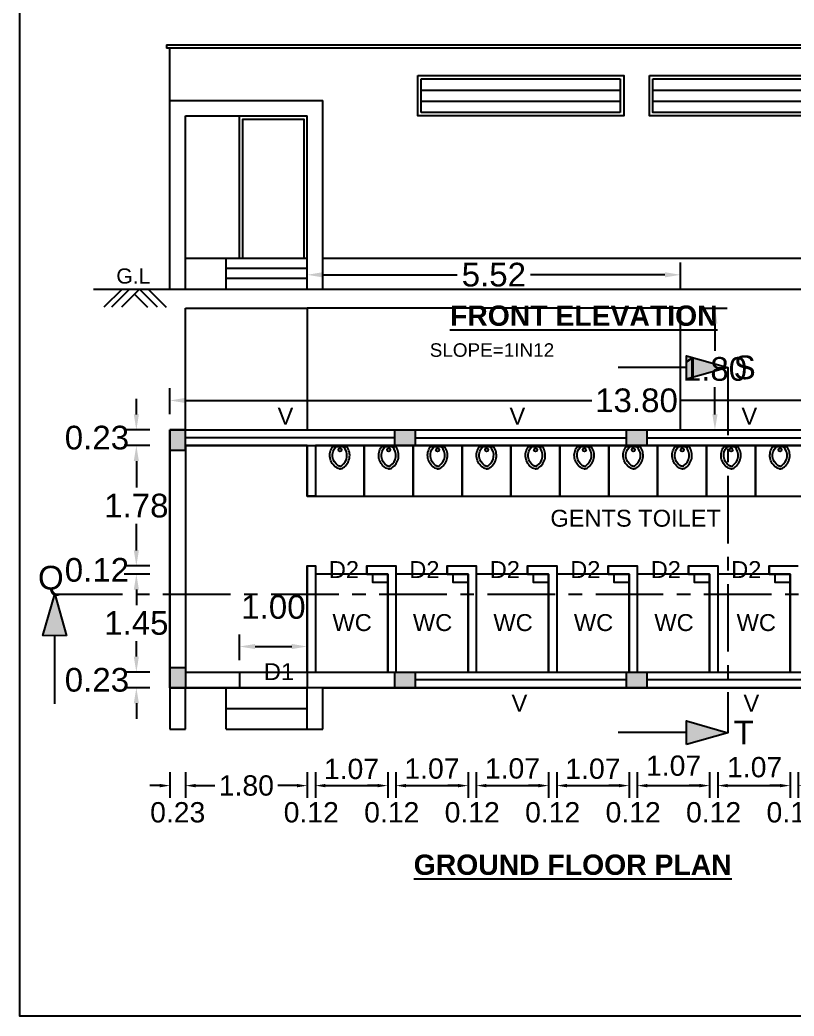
# Model space of a CAD drawing. Header units: metres. Extents: x 3715 to 4596, y 2418 to 2709.
# Drawn here: x 4064.48 to 4075.93, y 2591.8 to 2606.52 of the extents above; entities that cross this region are included whole.
import ezdxf

# ---------------------------------------------------------------- set-up
doc = ezdxf.new("R2010")
doc.units = ezdxf.units.M
doc.header["$MEASUREMENT"] = 0
doc.linetypes.add('CENTER', pattern=[2, 1.25, -0.25, 0.25, -0.25])
for name, color, linetype in [('BLK_2_DA_RAMP_1', 7, 'Continuous'), ('BLK_2_FLR_0_BLT_UP_AREA', 46, 'Continuous'), ('BLK_2_FLR_0_CARPET_AREA', 46, 'Continuous'), ('BLK_2_FLR_0_EXIT_WIDTH_DOOR', 2, 'Continuous'), ('BLK_2_FLR_0_URINAL', 235, 'Continuous'), ('BLK_2_FLR_0_WASH', 7, 'Continuous'), ('BLK_2_FLR_0_WATER_CLOSET', 1, 'Continuous')]:
    doc.layers.add(name, color=color, linetype=linetype)
doc.styles.get("Standard").update_dxf_attribs({"font": 'arial.ttf'})
doc.dimstyles.get("Standard").update_dxf_attribs({"dimtxt": 0.35, "dimasz": 0.23, "dimexe": 0.18, "dimexo": 0.0625, "dimgap": 0.09, "dimtad": 0, "dimtih": 1, "dimtoh": 1, "dimzin": 0, "dimdsep": 46, "dimtxsty": 'Standard', "dimcen": 0.09, "dimadec": 0, "dimazin": 0, "dimtfac": 1, "dimtofl": 0, "dimtmove": 2, "dimatfit": 3, "dimfxl": 0, "dimtolj": 1, "dimtzin": 0, "dimarcsym": 0})

# ---------------------------------------------------------------- blocks, each defined once
blk = doc.blocks.new('*D498')
at = {"color": 0, "lineweight": -2, "ltscale": 0.1}
for p, q in [((4066.7, 2595.402), (4066.7, 2595.022)), ((4066.93, 2595.402), (4066.93, 2595.022)), ((4066.55, 2595.202), (4066.4, 2595.202)), ((4067.08, 2595.202), (4067.23, 2595.202))]:
    blk.add_line(p, q, dxfattribs=at)
at = {"color": 0, "ltscale": 0.1}
for points in [[(4066.55, 2595.227), (4066.55, 2595.177), (4066.7, 2595.202)], [(4067.08, 2595.227), (4067.08, 2595.177), (4066.93, 2595.202)]]:
    blk.add_solid(points, dxfattribs=at)
at = {"color": 0, "ltscale": 0.1, "insert": (4066.815, 2594.806), "char_height": 0.3, "attachment_point": 5}
blk.add_mtext('\\A1;0.23', dxfattribs=at)
blk = doc.blocks.new('*D499')
at = {"color": 0, "lineweight": -2, "ltscale": 0.1}
for p, q in [((4066.93, 2595.402), (4066.93, 2595.022)), ((4068.73, 2595.402), (4068.73, 2595.022)), ((4067.08, 2595.202), (4067.365, 2595.202)), ((4068.58, 2595.202), (4068.295, 2595.202))]:
    blk.add_line(p, q, dxfattribs=at)
at = {"color": 0, "ltscale": 0.1}
for points in [[(4067.08, 2595.227), (4067.08, 2595.177), (4066.93, 2595.202)], [(4068.58, 2595.227), (4068.58, 2595.177), (4068.73, 2595.202)]]:
    blk.add_solid(points, dxfattribs=at)
at = {"color": 0, "ltscale": 0.1, "insert": (4067.83, 2595.202), "char_height": 0.3, "attachment_point": 5}
blk.add_mtext('\\A1;1.80', dxfattribs=at)
blk = doc.blocks.new('*D500')
at = {"color": 0, "lineweight": -2, "ltscale": 0.1}
for p, q in [((4068.73, 2595.402), (4068.73, 2595.022)), ((4068.85, 2595.402), (4068.85, 2595.022)), ((4068.58, 2595.202), (4068.43, 2595.202)), ((4069, 2595.202), (4069.15, 2595.202))]:
    blk.add_line(p, q, dxfattribs=at)
at = {"color": 0, "ltscale": 0.1}
for points in [[(4068.58, 2595.227), (4068.58, 2595.177), (4068.73, 2595.202)], [(4069, 2595.227), (4069, 2595.177), (4068.85, 2595.202)]]:
    blk.add_solid(points, dxfattribs=at)
at = {"color": 0, "ltscale": 0.1, "insert": (4068.79, 2594.806), "char_height": 0.3, "attachment_point": 5}
blk.add_mtext('\\A1;0.12', dxfattribs=at)
blk = doc.blocks.new('*D501')
at = {"color": 0, "lineweight": -2, "ltscale": 0.1}
for p, q in [((4068.85, 2595.402), (4068.85, 2595.022)), ((4069.92, 2595.402), (4069.92, 2595.022)), ((4069, 2595.202), (4069.77, 2595.202))]:
    blk.add_line(p, q, dxfattribs=at)
at = {"color": 0, "ltscale": 0.1}
for points in [[(4069, 2595.227), (4069, 2595.177), (4068.85, 2595.202)], [(4069.77, 2595.227), (4069.77, 2595.177), (4069.92, 2595.202)]]:
    blk.add_solid(points, dxfattribs=at)
at = {"color": 0, "ltscale": 0.1, "insert": (4069.385, 2595.447), "char_height": 0.3, "attachment_point": 5}
blk.add_mtext('\\A1;1.07', dxfattribs=at)
blk = doc.blocks.new('*D502')
at = {"color": 0, "lineweight": -2, "ltscale": 0.1}
for p, q in [((4069.92, 2595.402), (4069.92, 2595.022)), ((4070.04, 2595.402), (4070.04, 2595.022)), ((4069.77, 2595.202), (4069.62, 2595.202)), ((4070.19, 2595.202), (4070.34, 2595.202))]:
    blk.add_line(p, q, dxfattribs=at)
at = {"color": 0, "ltscale": 0.1}
for points in [[(4069.77, 2595.227), (4069.77, 2595.177), (4069.92, 2595.202)], [(4070.19, 2595.227), (4070.19, 2595.177), (4070.04, 2595.202)]]:
    blk.add_solid(points, dxfattribs=at)
at = {"color": 0, "ltscale": 0.1, "insert": (4069.98, 2594.806), "char_height": 0.3, "attachment_point": 5}
blk.add_mtext('\\A1;0.12', dxfattribs=at)
blk = doc.blocks.new('*D503')
at = {"color": 0, "lineweight": -2, "ltscale": 0.1}
for p, q in [((4070.04, 2595.402), (4070.04, 2595.022)), ((4071.11, 2595.402), (4071.11, 2595.022)), ((4070.19, 2595.202), (4070.96, 2595.202))]:
    blk.add_line(p, q, dxfattribs=at)
at = {"color": 0, "ltscale": 0.1}
for points in [[(4070.19, 2595.227), (4070.19, 2595.177), (4070.04, 2595.202)], [(4070.96, 2595.227), (4070.96, 2595.177), (4071.11, 2595.202)]]:
    blk.add_solid(points, dxfattribs=at)
at = {"color": 0, "ltscale": 0.1, "insert": (4070.575, 2595.452), "char_height": 0.3, "attachment_point": 5}
blk.add_mtext('\\A1;1.07', dxfattribs=at)
blk = doc.blocks.new('*D504')
at = {"color": 0, "lineweight": -2, "ltscale": 0.1}
for p, q in [((4071.11, 2595.402), (4071.11, 2595.022)), ((4071.23, 2595.402), (4071.23, 2595.022)), ((4070.96, 2595.202), (4070.81, 2595.202)), ((4071.38, 2595.202), (4071.53, 2595.202))]:
    blk.add_line(p, q, dxfattribs=at)
at = {"color": 0, "ltscale": 0.1}
for points in [[(4070.96, 2595.227), (4070.96, 2595.177), (4071.11, 2595.202)], [(4071.38, 2595.227), (4071.38, 2595.177), (4071.23, 2595.202)]]:
    blk.add_solid(points, dxfattribs=at)
at = {"color": 0, "ltscale": 0.1, "insert": (4071.17, 2594.806), "char_height": 0.3, "attachment_point": 5}
blk.add_mtext('\\A1;0.12', dxfattribs=at)
blk = doc.blocks.new('*D505')
at = {"color": 0, "lineweight": -2, "ltscale": 0.1}
for p, q in [((4071.23, 2595.402), (4071.23, 2595.022)), ((4072.3, 2595.402), (4072.3, 2595.022)), ((4071.38, 2595.202), (4072.15, 2595.202))]:
    blk.add_line(p, q, dxfattribs=at)
at = {"color": 0, "ltscale": 0.1}
for points in [[(4071.38, 2595.227), (4071.38, 2595.177), (4071.23, 2595.202)], [(4072.15, 2595.227), (4072.15, 2595.177), (4072.3, 2595.202)]]:
    blk.add_solid(points, dxfattribs=at)
at = {"color": 0, "ltscale": 0.1, "insert": (4071.765, 2595.454), "char_height": 0.3, "attachment_point": 5}
blk.add_mtext('\\A1;1.07', dxfattribs=at)
blk = doc.blocks.new('*D506')
at = {"color": 0, "lineweight": -2, "ltscale": 0.1}
for p, q in [((4072.3, 2595.402), (4072.3, 2595.022)), ((4072.42, 2595.402), (4072.42, 2595.022)), ((4072.15, 2595.202), (4072, 2595.202)), ((4072.57, 2595.202), (4072.72, 2595.202))]:
    blk.add_line(p, q, dxfattribs=at)
at = {"color": 0, "ltscale": 0.1}
for points in [[(4072.15, 2595.227), (4072.15, 2595.177), (4072.3, 2595.202)], [(4072.57, 2595.227), (4072.57, 2595.177), (4072.42, 2595.202)]]:
    blk.add_solid(points, dxfattribs=at)
at = {"color": 0, "ltscale": 0.1, "insert": (4072.36, 2594.806), "char_height": 0.3, "attachment_point": 5}
blk.add_mtext('\\A1;0.12', dxfattribs=at)
blk = doc.blocks.new('*D507')
at = {"color": 0, "lineweight": -2, "ltscale": 0.1}
for p, q in [((4072.42, 2595.402), (4072.42, 2595.022)), ((4073.49, 2595.402), (4073.49, 2595.022)), ((4072.57, 2595.202), (4073.34, 2595.202))]:
    blk.add_line(p, q, dxfattribs=at)
at = {"color": 0, "ltscale": 0.1}
for points in [[(4072.57, 2595.227), (4072.57, 2595.177), (4072.42, 2595.202)], [(4073.34, 2595.227), (4073.34, 2595.177), (4073.49, 2595.202)]]:
    blk.add_solid(points, dxfattribs=at)
at = {"color": 0, "ltscale": 0.1, "insert": (4072.955, 2595.45), "char_height": 0.3, "attachment_point": 5}
blk.add_mtext('\\A1;1.07', dxfattribs=at)
blk = doc.blocks.new('*D508')
at = {"color": 0, "lineweight": -2, "ltscale": 0.1}
for p, q in [((4073.49, 2595.402), (4073.49, 2595.022)), ((4073.61, 2595.402), (4073.61, 2595.022)), ((4073.34, 2595.202), (4073.19, 2595.202)), ((4073.76, 2595.202), (4073.91, 2595.202))]:
    blk.add_line(p, q, dxfattribs=at)
at = {"color": 0, "ltscale": 0.1}
for points in [[(4073.34, 2595.227), (4073.34, 2595.177), (4073.49, 2595.202)], [(4073.76, 2595.227), (4073.76, 2595.177), (4073.61, 2595.202)]]:
    blk.add_solid(points, dxfattribs=at)
at = {"color": 0, "ltscale": 0.1, "insert": (4073.55, 2594.806), "char_height": 0.3, "attachment_point": 5}
blk.add_mtext('\\A1;0.12', dxfattribs=at)
blk = doc.blocks.new('*D509')
at = {"color": 0, "lineweight": -2, "ltscale": 0.1}
for p, q in [((4073.61, 2595.402), (4073.61, 2595.022)), ((4074.68, 2595.402), (4074.68, 2595.022)), ((4073.76, 2595.202), (4074.53, 2595.202))]:
    blk.add_line(p, q, dxfattribs=at)
at = {"color": 0, "ltscale": 0.1}
for points in [[(4073.76, 2595.227), (4073.76, 2595.177), (4073.61, 2595.202)], [(4074.53, 2595.227), (4074.53, 2595.177), (4074.68, 2595.202)]]:
    blk.add_solid(points, dxfattribs=at)
at = {"color": 0, "ltscale": 0.1, "insert": (4074.148, 2595.495), "char_height": 0.3, "attachment_point": 5}
blk.add_mtext('\\A1;1.07', dxfattribs=at)
blk = doc.blocks.new('*D510')
at = {"color": 0, "lineweight": -2, "ltscale": 0.1}
for p, q in [((4074.68, 2595.402), (4074.68, 2595.022)), ((4074.8, 2595.402), (4074.8, 2595.022)), ((4074.53, 2595.202), (4074.38, 2595.202)), ((4074.95, 2595.202), (4075.1, 2595.202))]:
    blk.add_line(p, q, dxfattribs=at)
at = {"color": 0, "ltscale": 0.1}
for points in [[(4074.53, 2595.227), (4074.53, 2595.177), (4074.68, 2595.202)], [(4074.95, 2595.227), (4074.95, 2595.177), (4074.8, 2595.202)]]:
    blk.add_solid(points, dxfattribs=at)
at = {"color": 0, "ltscale": 0.1, "insert": (4074.74, 2594.806), "char_height": 0.3, "attachment_point": 5}
blk.add_mtext('\\A1;0.12', dxfattribs=at)
blk = doc.blocks.new('*D511')
at = {"color": 0, "lineweight": -2, "ltscale": 0.1}
for p, q in [((4074.8, 2595.402), (4074.8, 2595.022)), ((4075.87, 2595.402), (4075.87, 2595.022)), ((4074.95, 2595.202), (4075.72, 2595.202))]:
    blk.add_line(p, q, dxfattribs=at)
at = {"color": 0, "ltscale": 0.1}
for points in [[(4074.95, 2595.227), (4074.95, 2595.177), (4074.8, 2595.202)], [(4075.72, 2595.227), (4075.72, 2595.177), (4075.87, 2595.202)]]:
    blk.add_solid(points, dxfattribs=at)
at = {"color": 0, "ltscale": 0.1, "insert": (4075.347, 2595.473), "char_height": 0.3, "attachment_point": 5}
blk.add_mtext('\\A1;1.07', dxfattribs=at)
blk = doc.blocks.new('*D512')
at = {"color": 0, "lineweight": -2, "ltscale": 0.1}
for p, q in [((4075.87, 2595.402), (4075.87, 2595.022)), ((4075.99, 2595.402), (4075.99, 2595.022)), ((4075.72, 2595.202), (4075.57, 2595.202)), ((4076.14, 2595.202), (4076.29, 2595.202))]:
    blk.add_line(p, q, dxfattribs=at)
at = {"color": 0, "ltscale": 0.1}
for points in [[(4075.72, 2595.227), (4075.72, 2595.177), (4075.87, 2595.202)], [(4076.14, 2595.227), (4076.14, 2595.177), (4075.99, 2595.202)]]:
    blk.add_solid(points, dxfattribs=at)
at = {"color": 0, "ltscale": 0.1, "insert": (4075.93, 2594.806), "char_height": 0.3, "attachment_point": 5}
blk.add_mtext('\\A1;0.12', dxfattribs=at)
blk = doc.blocks.new('*D519')
at = {"color": 0, "lineweight": -2, "ltscale": 0.1}
for p, q in [((4066.203, 2597.109), (4066.203, 2597.339)), ((4066.403, 2596.879), (4066.023, 2596.879)), ((4066.403, 2596.649), (4066.023, 2596.649)), ((4066.203, 2596.419), (4066.203, 2596.189))]:
    blk.add_line(p, q, dxfattribs=at)
at = {"color": 0, "ltscale": 0.1}
for points in [[(4066.165, 2597.109), (4066.241, 2597.109), (4066.203, 2596.879)], [(4066.165, 2596.419), (4066.241, 2596.419), (4066.203, 2596.649)]]:
    blk.add_solid(points, dxfattribs=at)
at = {"color": 0, "ltscale": 0.1, "insert": (4065.62, 2596.764), "char_height": 0.35, "attachment_point": 5}
blk.add_mtext('\\A1;0.23', dxfattribs=at)
blk = doc.blocks.new('*D520')
at = {"color": 0, "lineweight": -2, "ltscale": 0.1}
for p, q in [((4066.403, 2598.329), (4066.023, 2598.329)), ((4066.203, 2598.099), (4066.203, 2597.872)), ((4066.203, 2597.109), (4066.203, 2597.335)), ((4066.403, 2596.879), (4066.023, 2596.879))]:
    blk.add_line(p, q, dxfattribs=at)
at = {"color": 0, "ltscale": 0.1}
for points in [[(4066.165, 2598.099), (4066.241, 2598.099), (4066.203, 2598.329)], [(4066.165, 2597.109), (4066.241, 2597.109), (4066.203, 2596.879)]]:
    blk.add_solid(points, dxfattribs=at)
at = {"color": 0, "ltscale": 0.1, "insert": (4066.203, 2597.604), "char_height": 0.35, "attachment_point": 5}
blk.add_mtext('\\A1;1.45', dxfattribs=at)
blk = doc.blocks.new('*D521')
at = {"color": 0, "lineweight": -2, "ltscale": 0.1}
for p, q in [((4066.203, 2598.679), (4066.203, 2598.909)), ((4066.403, 2598.449), (4066.023, 2598.449)), ((4066.403, 2598.329), (4066.023, 2598.329)), ((4066.203, 2598.099), (4066.203, 2597.869))]:
    blk.add_line(p, q, dxfattribs=at)
at = {"color": 0, "ltscale": 0.1}
for points in [[(4066.165, 2598.679), (4066.241, 2598.679), (4066.203, 2598.449)], [(4066.165, 2598.099), (4066.241, 2598.099), (4066.203, 2598.329)]]:
    blk.add_solid(points, dxfattribs=at)
at = {"color": 0, "ltscale": 0.1, "insert": (4065.62, 2598.389), "char_height": 0.35, "attachment_point": 5}
blk.add_mtext('\\A1;0.12', dxfattribs=at)
blk = doc.blocks.new('*D522')
at = {"color": 0, "lineweight": -2, "ltscale": 0.1}
for p, q in [((4066.403, 2600.229), (4066.023, 2600.229)), ((4066.203, 2599.999), (4066.203, 2599.607)), ((4066.203, 2598.679), (4066.203, 2599.07)), ((4066.403, 2598.449), (4066.023, 2598.449))]:
    blk.add_line(p, q, dxfattribs=at)
at = {"color": 0, "ltscale": 0.1}
for points in [[(4066.165, 2599.999), (4066.241, 2599.999), (4066.203, 2600.229)], [(4066.165, 2598.679), (4066.241, 2598.679), (4066.203, 2598.449)]]:
    blk.add_solid(points, dxfattribs=at)
at = {"color": 0, "ltscale": 0.1, "insert": (4066.203, 2599.339), "char_height": 0.35, "attachment_point": 5}
blk.add_mtext('\\A1;1.78', dxfattribs=at)
blk = doc.blocks.new('*D523')
at = {"color": 0, "lineweight": -2, "ltscale": 0.1}
for p, q in [((4066.203, 2600.689), (4066.203, 2600.919)), ((4066.403, 2600.459), (4066.023, 2600.459)), ((4066.403, 2600.229), (4066.023, 2600.229)), ((4066.203, 2599.999), (4066.203, 2599.769))]:
    blk.add_line(p, q, dxfattribs=at)
at = {"color": 0, "ltscale": 0.1}
for points in [[(4066.165, 2600.689), (4066.241, 2600.689), (4066.203, 2600.459)], [(4066.165, 2599.999), (4066.241, 2599.999), (4066.203, 2600.229)]]:
    blk.add_solid(points, dxfattribs=at)
at = {"color": 0, "ltscale": 0.1, "insert": (4065.62, 2600.344), "char_height": 0.35, "attachment_point": 5}
blk.add_mtext('\\A1;0.23', dxfattribs=at)
blk = doc.blocks.new('*D524')
at = {"color": 0, "lineweight": -2, "ltscale": 0.1}
for p, q in [((4080.874, 2600.459), (4081.254, 2600.459)), ((4081.074, 2600.229), (4081.074, 2598.822)), ((4081.074, 2596.879), (4081.074, 2598.285)), ((4080.874, 2596.649), (4081.254, 2596.649))]:
    blk.add_line(p, q, dxfattribs=at)
at = {"color": 0, "ltscale": 0.1}
for points in [[(4081.035, 2600.229), (4081.112, 2600.229), (4081.074, 2600.459)], [(4081.035, 2596.879), (4081.112, 2596.879), (4081.074, 2596.649)]]:
    blk.add_solid(points, dxfattribs=at)
at = {"color": 0, "ltscale": 0.1, "insert": (4081.074, 2598.554), "char_height": 0.35, "attachment_point": 5}
blk.add_mtext('\\A1;3.81', dxfattribs=at)
blk = doc.blocks.new('*D525')
at = {"color": 0, "lineweight": -2, "ltscale": 0.1}
for p, q in [((4066.7, 2600.695), (4066.7, 2601.075)), ((4080.5, 2600.695), (4080.5, 2601.075)), ((4066.93, 2600.895), (4072.937, 2600.895)), ((4080.27, 2600.895), (4074.263, 2600.895))]:
    blk.add_line(p, q, dxfattribs=at)
at = {"color": 0, "ltscale": 0.1}
for points in [[(4066.93, 2600.934), (4066.93, 2600.857), (4066.7, 2600.895)], [(4080.27, 2600.934), (4080.27, 2600.857), (4080.5, 2600.895)]]:
    blk.add_solid(points, dxfattribs=at)
at = {"color": 0, "ltscale": 0.1, "insert": (4073.6, 2600.895), "char_height": 0.35, "attachment_point": 5}
blk.add_mtext('\\A1;13.80', dxfattribs=at)
blk = doc.blocks.new('*D670')
at = {"layer": 'BLK_2_DA_RAMP_1', "color": 0, "lineweight": -2}
for p, q in [((4068.73, 2602.553), (4068.73, 2602.933)), ((4074.25, 2602.553), (4074.25, 2602.933)), ((4068.96, 2602.753), (4070.947, 2602.753)), ((4074.02, 2602.753), (4072.033, 2602.753))]:
    blk.add_line(p, q, dxfattribs=at)
at = {"layer": 'BLK_2_DA_RAMP_1', "color": 0}
for points in [[(4068.96, 2602.791), (4068.96, 2602.714), (4068.73, 2602.753)], [(4074.02, 2602.791), (4074.02, 2602.714), (4074.25, 2602.753)]]:
    blk.add_solid(points, dxfattribs=at)
at = {"layer": 'BLK_2_DA_RAMP_1', "color": 0, "insert": (4071.49, 2602.753), "char_height": 0.35, "attachment_point": 5}
blk.add_mtext('\\A1;5.52', dxfattribs=at)
blk = doc.blocks.new('*D671')
at = {"layer": 'BLK_2_DA_RAMP_1', "color": 0, "lineweight": -2}
for p, q in [((4074.56, 2602.259), (4074.94, 2602.259)), ((4074.76, 2602.029), (4074.76, 2601.627)), ((4074.76, 2600.689), (4074.76, 2601.09)), ((4074.56, 2600.459), (4074.94, 2600.459))]:
    blk.add_line(p, q, dxfattribs=at)
at = {"layer": 'BLK_2_DA_RAMP_1', "color": 0}
for points in [[(4074.721, 2602.029), (4074.798, 2602.029), (4074.76, 2602.259)], [(4074.721, 2600.689), (4074.798, 2600.689), (4074.76, 2600.459)]]:
    blk.add_solid(points, dxfattribs=at)
at = {"layer": 'BLK_2_DA_RAMP_1', "color": 0, "insert": (4074.76, 2601.359), "char_height": 0.35, "attachment_point": 5}
blk.add_mtext('\\A1;1.80', dxfattribs=at)
blk = doc.blocks.new('*D685')
at = {"layer": 'BLK_2_FLR_0_EXIT_WIDTH_DOOR', "color": 0, "lineweight": -2}
for p, q in [((4067.73, 2597.058), (4067.73, 2597.438)), ((4068.73, 2597.058), (4068.73, 2597.438)), ((4067.96, 2597.258), (4068.5, 2597.258))]:
    blk.add_line(p, q, dxfattribs=at)
at = {"layer": 'BLK_2_FLR_0_EXIT_WIDTH_DOOR', "color": 0}
for points in [[(4067.96, 2597.296), (4067.96, 2597.22), (4067.73, 2597.258)], [(4068.5, 2597.296), (4068.5, 2597.22), (4068.73, 2597.258)]]:
    blk.add_solid(points, dxfattribs=at)
at = {"layer": 'BLK_2_FLR_0_EXIT_WIDTH_DOOR', "color": 0, "insert": (4068.23, 2597.841), "char_height": 0.35, "attachment_point": 5}
blk.add_mtext('\\A1;1.00', dxfattribs=at)

msp = doc.modelspace()

# ---------------------------------------------------------------- hatches: boundary and pattern name
h = msp.add_hatch(color=256)
h.dxf.hatch_style = 1
h.paths.add_polyline_path([(4074.33989, 2601.55671), (4074.95096, 2601.38213), (4074.33867, 2601.2086)])
at = {"ltscale": 0.1}
h = msp.add_hatch(color=256, dxfattribs=at)
h.dxf.hatch_style = 1
h.paths.add_polyline_path([(4066.93002, 2600.45864), (4066.70002, 2600.45864), (4066.70002, 2600.15864), (4066.93002, 2600.15864)])
h = msp.add_hatch(color=256, dxfattribs=at)
h.dxf.hatch_style = 1
h.paths.add_polyline_path([(4070.02502, 2600.45864), (4070.02502, 2600.22864), (4070.32502, 2600.22864), (4070.32502, 2600.45864)])
h = msp.add_hatch(color=256, dxfattribs=at)
h.dxf.hatch_style = 1
h.paths.add_polyline_path([(4073.45002, 2600.45864), (4073.45002, 2600.22864), (4073.75002, 2600.22864), (4073.75002, 2600.45864)])
h = msp.add_hatch(color=256)
h.dxf.hatch_style = 1
h.paths.add_polyline_path([(4064.82153, 2597.41963), (4064.99612, 2598.0307), (4065.16964, 2597.41841)])
h = msp.add_hatch(color=256, dxfattribs=at)
h.dxf.hatch_style = 1
h.paths.add_polyline_path([(4066.93002, 2596.94864), (4066.70002, 2596.94864), (4066.70002, 2596.64864), (4066.93002, 2596.64864)])
h = msp.add_hatch(color=256, dxfattribs=at)
h.dxf.hatch_style = 1
h.paths.add_polyline_path([(4070.02502, 2596.87864), (4070.02502, 2596.64864), (4070.32502, 2596.64864), (4070.32502, 2596.87864)])
h = msp.add_hatch(color=256, dxfattribs=at)
h.dxf.hatch_style = 1
h.paths.add_polyline_path([(4073.45002, 2596.87864), (4073.45002, 2596.64864), (4073.75002, 2596.64864), (4073.75002, 2596.87864)])
h = msp.add_hatch(color=256)
h.dxf.hatch_style = 1
h.paths.add_polyline_path([(4074.33989, 2596.15881), (4074.95096, 2595.98422), (4074.33867, 2595.81069)])

# ---------------------------------------------------------------- linework, layer by layer
for p, q in [((4066.65002, 2606.15084), (4066.65002, 2606.10084)), ((4066.65002, 2606.15084), (4080.55002, 2606.15084)), ((4080.55002, 2606.10084), (4066.65002, 2606.10084)), ((4066.70002, 2602.54084), (4066.70002, 2606.10084)), ((4070.41502, 2605.65084), (4073.36002, 2605.65084)), ((4070.41502, 2605.15084), (4070.41502, 2605.65084)), ((4073.36002, 2605.65084), (4073.36002, 2605.15084)), ((4070.41502, 2605.48417), (4073.36002, 2605.48417)), ((4073.84002, 2605.48417), (4076.79502, 2605.48417)), ((4066.70002, 2605.33084), (4068.96002, 2605.33084)), ((4068.96002, 2602.54084), (4068.96002, 2605.33084)), ((4070.41502, 2605.31751), (4073.36002, 2605.31751)), ((4073.84002, 2605.31751), (4076.79502, 2605.31751)), ((4066.93002, 2602.54084), (4066.93002, 2605.10084)), ((4066.93002, 2605.10084), (4068.73002, 2605.10084)), ((4067.73002, 2603.00084), (4067.73002, 2605.10084)), ((4068.73002, 2602.54084), (4068.73002, 2605.10084)), ((4073.36002, 2605.15084), (4070.41502, 2605.15084)), ((4066.93002, 2603.00084), (4068.73002, 2603.00084)), ((4067.53002, 2602.54084), (4067.53002, 2603.00084)), ((4068.96002, 2603.00084), (4078.14002, 2603.00084)), ((4067.53002, 2602.85084), (4068.73002, 2602.85084)), ((4067.53002, 2602.70084), (4068.73002, 2602.70084)), ((4065.56714, 2602.54084), (4081.64015, 2602.54084)), ((4066.70002, 2600.45864), (4066.70002, 2596.03864)), ((4066.70002, 2600.45864), (4080.50002, 2600.45864)), ((4070.02502, 2600.34364), (4066.93002, 2600.34364)), ((4066.93002, 2600.22864), (4066.93002, 2596.87864)), ((4066.93002, 2600.22864), (4080.27002, 2600.22864)), ((4068.73002, 2600.22864), (4068.73002, 2599.47864)), ((4068.85002, 2600.22864), (4068.85002, 2599.47864)), ((4068.85002, 2600.22864), (4069.57309, 2600.22864)), ((4069.57309, 2599.71364), (4069.57309, 2600.22864)), ((4070.29617, 2599.71364), (4070.29617, 2600.22864)), ((4070.32502, 2600.34364), (4073.45002, 2600.34364)), ((4071.01925, 2599.71364), (4071.01925, 2600.22864)), ((4071.74232, 2599.71364), (4071.74232, 2600.22864)), ((4072.4654, 2599.71364), (4072.4654, 2600.22864)), ((4073.18848, 2599.71364), (4073.18848, 2600.22864)), ((4073.75002, 2600.34364), (4076.88502, 2600.34364)), ((4073.91155, 2599.71364), (4073.91155, 2600.22864)), ((4074.63463, 2599.71364), (4074.63463, 2600.22864)), ((4075.35771, 2599.71364), (4075.35771, 2600.22864)), ((4068.73002, 2599.47864), (4068.85002, 2599.47864)), ((4068.73002, 2598.44864), (4068.85002, 2598.44864)), ((4068.73002, 2598.44864), (4068.73002, 2596.87864)), ((4068.85002, 2598.44864), (4068.85002, 2596.87864)), ((4069.61002, 2598.44864), (4070.04002, 2598.44864)), ((4069.61002, 2598.44864), (4069.61002, 2598.32864)), ((4069.61002, 2598.32864), (4069.92002, 2598.32864)), ((4069.92002, 2598.32864), (4069.92002, 2596.87864)), ((4070.04002, 2598.44864), (4070.04002, 2596.87864)), ((4070.80002, 2598.44864), (4071.23002, 2598.44864)), ((4070.80002, 2598.44864), (4070.80002, 2598.32864)), ((4070.80002, 2598.32864), (4071.11002, 2598.32864)), ((4071.11002, 2598.32864), (4071.11002, 2596.87864)), ((4071.23002, 2598.44864), (4071.23002, 2596.87864)), ((4071.99002, 2598.44864), (4072.42002, 2598.44864)), ((4071.99002, 2598.44864), (4071.99002, 2598.32864)), ((4071.99002, 2598.32864), (4072.30002, 2598.32864)), ((4072.30002, 2598.32864), (4072.30002, 2596.87864)), ((4072.42002, 2598.44864), (4072.42002, 2596.87864)), ((4073.18002, 2598.44864), (4073.61002, 2598.44864)), ((4073.18002, 2598.44864), (4073.18002, 2598.32864)), ((4073.18002, 2598.32864), (4073.49002, 2598.32864)), ((4073.49002, 2598.32864), (4073.49002, 2596.87864)), ((4073.61002, 2598.44864), (4073.61002, 2596.87864)), ((4074.37002, 2598.44864), (4074.80002, 2598.44864)), ((4074.37002, 2598.44864), (4074.37002, 2598.32864)), ((4074.37002, 2598.32864), (4074.68002, 2598.32864)), ((4074.68002, 2598.32864), (4074.68002, 2596.87864)), ((4074.80002, 2598.44864), (4074.80002, 2596.87864)), ((4075.56002, 2598.44864), (4075.99002, 2598.44864)), ((4075.56002, 2598.44864), (4075.56002, 2598.32864)), ((4075.56002, 2598.32864), (4075.87002, 2598.32864)), ((4075.87002, 2598.32864), (4075.87002, 2596.87864)), ((4066.93002, 2596.87864), (4067.73002, 2596.87864)), ((4067.73002, 2596.87864), (4067.73002, 2596.64864)), ((4068.73002, 2596.87864), (4078.37002, 2596.87864)), ((4068.73002, 2596.87864), (4068.73002, 2596.64864)), ((4073.45002, 2596.76364), (4070.32502, 2596.76364)), ((4076.88502, 2596.76364), (4073.75002, 2596.76364)), ((4066.70002, 2596.64864), (4067.73002, 2596.64864)), ((4066.93002, 2596.03864), (4066.93002, 2596.64864)), ((4067.53002, 2596.03864), (4067.53002, 2596.64864)), ((4067.53002, 2596.64864), (4068.73002, 2596.64864)), ((4068.73002, 2596.03864), (4068.73002, 2596.64864)), ((4068.96002, 2596.64864), (4078.14002, 2596.64864)), ((4068.96002, 2596.03864), (4068.96002, 2596.64864)), ((4067.53002, 2596.34364), (4068.73002, 2596.34364)), ((4066.70002, 2596.03864), (4066.93002, 2596.03864)), ((4067.53002, 2596.03864), (4068.73002, 2596.03864)), ((4068.73002, 2596.03864), (4068.96002, 2596.03864))]:
    msp.add_line(p, q, dxfattribs=at)
at = {"lineweight": 25}
for p, q in [((4065.99265, 2602.54084), (4065.72437, 2602.27257)), ((4066.10415, 2602.54084), (4065.83587, 2602.27257)), ((4066.17705, 2602.46794), (4066.36836, 2602.27663)), ((4066.37962, 2602.54084), (4066.64383, 2602.27663))]:
    msp.add_line(p, q, dxfattribs=at)
for p, q in [((4066.93002, 2600.45864), (4066.93002, 2602.25864)), ((4066.93002, 2602.25864), (4068.73002, 2602.25864)), ((4074.33929, 2601.38426), (4073.32945, 2601.38426)), ((4069.10434, 2600.20899), (4069.10434, 2600.22864)), ((4069.31877, 2600.22864), (4069.10434, 2600.22864)), ((4069.31877, 2600.20899), (4069.31877, 2600.22864)), ((4069.82742, 2600.20899), (4069.82742, 2600.22864)), ((4070.04184, 2600.22864), (4069.82742, 2600.22864)), ((4070.04184, 2600.20899), (4070.04184, 2600.22864)), ((4070.5505, 2600.20899), (4070.5505, 2600.22864)), ((4070.76492, 2600.22864), (4070.5505, 2600.22864)), ((4070.76492, 2600.20899), (4070.76492, 2600.22864)), ((4071.27357, 2600.20899), (4071.27357, 2600.22864)), ((4071.488, 2600.22864), (4071.27357, 2600.22864)), ((4071.488, 2600.20899), (4071.488, 2600.22864)), ((4071.99665, 2600.20899), (4071.99665, 2600.22864)), ((4072.21107, 2600.22864), (4071.99665, 2600.22864)), ((4072.21107, 2600.20899), (4072.21107, 2600.22864)), ((4072.71973, 2600.20899), (4072.71973, 2600.22864)), ((4072.93415, 2600.22864), (4072.71973, 2600.22864)), ((4072.93415, 2600.20899), (4072.93415, 2600.22864)), ((4073.4428, 2600.20899), (4073.4428, 2600.22864)), ((4073.65723, 2600.22864), (4073.4428, 2600.22864)), ((4073.65723, 2600.20899), (4073.65723, 2600.22864)), ((4074.16588, 2600.20899), (4074.16588, 2600.22864)), ((4074.3803, 2600.22864), (4074.16588, 2600.22864)), ((4074.3803, 2600.20899), (4074.3803, 2600.22864)), ((4074.88896, 2600.20899), (4074.88896, 2600.22864)), ((4075.10338, 2600.22864), (4074.88896, 2600.22864)), ((4075.10338, 2600.20899), (4075.10338, 2600.22864)), ((4075.61203, 2600.20899), (4075.61203, 2600.22864)), ((4075.82646, 2600.22864), (4075.61203, 2600.22864)), ((4075.82646, 2600.20899), (4075.82646, 2600.22864)), ((4069.31877, 2600.20899), (4069.10434, 2600.20899)), ((4070.04184, 2600.20899), (4069.82742, 2600.20899)), ((4070.76492, 2600.20899), (4070.5505, 2600.20899)), ((4071.488, 2600.20899), (4071.27357, 2600.20899)), ((4072.21107, 2600.20899), (4071.99665, 2600.20899)), ((4072.93415, 2600.20899), (4072.71973, 2600.20899)), ((4073.65723, 2600.20899), (4073.4428, 2600.20899)), ((4074.3803, 2600.20899), (4074.16588, 2600.20899)), ((4075.10338, 2600.20899), (4074.88896, 2600.20899)), ((4075.82646, 2600.20899), (4075.61203, 2600.20899)), ((4064.99398, 2597.41903), (4064.99398, 2596.40919)), ((4074.33929, 2595.98635), (4073.32945, 2595.98635))]:
    msp.add_line(p, q)
at = {"linetype": 'CENTER', "ltscale": 0.8}
for p, q in [((4074.95096, 2601.38213), (4074.95096, 2595.98422)), ((4064.99612, 2598.0307), (4081.63006, 2598.0307))]:
    msp.add_line(p, q, dxfattribs=at)
for points in [[(4098.24936, 2591.79552), (4064.48112, 2591.79552), (4064.48112, 2608.63371), (4098.24936, 2608.63371)], [(4074.33867, 2601.2086), (4074.33989, 2601.55671), (4074.95096, 2601.38213), (4074.95096, 2601.38213)], [(4065.16964, 2597.41841), (4064.82153, 2597.41963), (4064.99612, 2598.0307), (4064.99612, 2598.0307)], [(4074.33867, 2595.81069), (4074.33989, 2596.15881), (4074.95096, 2595.98422), (4074.95096, 2595.98422)]]:
    msp.add_lwpolyline(points, close=True)
at = {"ltscale": 0.1}
for points in [[(4070.36502, 2605.70084), (4073.41002, 2605.70084), (4073.41002, 2605.10084), (4070.36502, 2605.10084)], [(4073.79002, 2605.70084), (4076.84502, 2605.70084), (4076.84502, 2605.10084), (4073.79002, 2605.10084)], [(4073.84002, 2605.65084), (4076.79502, 2605.65084), (4076.79502, 2605.15084), (4073.84002, 2605.15084)], [(4066.70002, 2600.45864), (4066.70002, 2600.15864), (4066.93002, 2600.15864), (4066.93002, 2600.45864)], [(4070.32502, 2600.22864), (4070.02502, 2600.22864), (4070.02502, 2600.45864), (4070.32502, 2600.45864)], [(4073.75002, 2600.22864), (4073.45002, 2600.22864), (4073.45002, 2600.45864), (4073.75002, 2600.45864)], [(4066.70002, 2596.64864), (4066.70002, 2596.94864), (4066.93002, 2596.94864), (4066.93002, 2596.64864)], [(4070.32502, 2596.64864), (4070.02502, 2596.64864), (4070.02502, 2596.87864), (4070.32502, 2596.87864)], [(4073.75002, 2596.64864), (4073.45002, 2596.64864), (4073.45002, 2596.87864), (4073.75002, 2596.87864)]]:
    msp.add_lwpolyline(points, close=True, dxfattribs=at)
msp.add_lwpolyline([(4067.78002, 2603.00084), (4067.78002, 2605.05084), (4068.68002, 2605.05084), (4068.68002, 2603.00084)], dxfattribs=at)
at = {"lineweight": 25}
msp.add_lwpolyline([(4066.51417, 2602.27663), (4066.24995, 2602.54084), (4065.98168, 2602.27257)], dxfattribs=at)
for points in [[(4069.208, 2599.88627, -0.12640245), (4069.17096, 2599.89579, -0.02833542), (4069.16057, 2599.90229, -0.41828412), (4069.10434, 2600.20899, -0.41828412)], [(4069.21135, 2599.92559, -0.14318532), (4069.18991, 2599.93024, -0.00814091), (4069.18796, 2599.93135, -0.47787816), (4069.15527, 2600.20899, -0.42864792)], [(4069.21135, 2599.92559, 0.14466875), (4069.2332, 2599.93024, 0.00814091), (4069.23514, 2599.93135, 0.47787816), (4069.26784, 2600.20899, 0.42864792)], [(4069.26253, 2599.90229, 0.41828412), (4069.31877, 2600.20899, 0.41828412)], [(4069.93108, 2599.88627, -0.12640245), (4069.89404, 2599.89579, -0.02833542), (4069.88365, 2599.90229, -0.41828412), (4069.82742, 2600.20899, -0.41828412)], [(4069.93442, 2599.92559, -0.14318532), (4069.91299, 2599.93024, -0.00814091), (4069.91104, 2599.93135, -0.47787816), (4069.87834, 2600.20899, -0.42864792)], [(4069.93442, 2599.92559, 0.14466875), (4069.95627, 2599.93024, 0.00814091), (4069.95822, 2599.93135, 0.47787816), (4069.99092, 2600.20899, 0.42864792)], [(4069.98561, 2599.90229, 0.41828412), (4070.04184, 2600.20899, 0.41828412)], [(4070.65415, 2599.88627, -0.12640245), (4070.61711, 2599.89579, -0.02833542), (4070.60673, 2599.90229, -0.41828412), (4070.5505, 2600.20899, -0.41828412)], [(4070.6575, 2599.92559, -0.14318532), (4070.63607, 2599.93024, -0.00814091), (4070.63412, 2599.93135, -0.47787816), (4070.60142, 2600.20899, -0.42864792)], [(4070.6575, 2599.92559, 0.14466875), (4070.67935, 2599.93024, 0.00814091), (4070.6813, 2599.93135, 0.47787816), (4070.714, 2600.20899, 0.42864792)], [(4070.70869, 2599.90229, 0.41828412), (4070.76492, 2600.20899, 0.41828412)], [(4071.37723, 2599.88627, -0.12640245), (4071.34019, 2599.89579, -0.02833542), (4071.3298, 2599.90229, -0.41828412), (4071.27357, 2600.20899, -0.41828412)], [(4071.38058, 2599.92559, -0.14318532), (4071.35914, 2599.93024, -0.00814091), (4071.3572, 2599.93135, -0.47787816), (4071.3245, 2600.20899, -0.42864792)], [(4071.38058, 2599.92559, 0.14466875), (4071.40243, 2599.93024, 0.00814091), (4071.40437, 2599.93135, 0.47787816), (4071.43707, 2600.20899, 0.42864792)], [(4071.43177, 2599.90229, 0.41828412), (4071.488, 2600.20899, 0.41828412)], [(4072.10031, 2599.88627, -0.12640245), (4072.06327, 2599.89579, -0.02833542), (4072.05288, 2599.90229, -0.41828412), (4071.99665, 2600.20899, -0.41828412)], [(4072.10366, 2599.92559, -0.14318532), (4072.08222, 2599.93024, -0.00814091), (4072.08027, 2599.93135, -0.47787816), (4072.04757, 2600.20899, -0.42864792)], [(4072.10366, 2599.92559, 0.14466875), (4072.1255, 2599.93024, 0.00814091), (4072.12745, 2599.93135, 0.47787816), (4072.16015, 2600.20899, 0.42864792)], [(4072.15484, 2599.90229, 0.41828412), (4072.21107, 2600.20899, 0.41828412)], [(4072.82338, 2599.88627, -0.12640245), (4072.78635, 2599.89579, -0.02833542), (4072.77596, 2599.90229, -0.41828412), (4072.71973, 2600.20899, -0.41828412)], [(4072.82673, 2599.92559, -0.14318532), (4072.8053, 2599.93024, -0.00814091), (4072.80335, 2599.93135, -0.47787816), (4072.77065, 2600.20899, -0.42864792)], [(4072.82673, 2599.92559, 0.14466875), (4072.84858, 2599.93024, 0.00814091), (4072.85053, 2599.93135, 0.47787816), (4072.88323, 2600.20899, 0.42864792)], [(4072.87792, 2599.90229, 0.41828412), (4072.93415, 2600.20899, 0.41828412)], [(4073.54646, 2599.88627, -0.12640245), (4073.50942, 2599.89579, -0.02833542), (4073.49903, 2599.90229, -0.41828412), (4073.4428, 2600.20899, -0.41828412)], [(4073.54981, 2599.92559, -0.14318532), (4073.52837, 2599.93024, -0.00814091), (4073.52643, 2599.93135, -0.47787816), (4073.49373, 2600.20899, -0.42864792)], [(4073.54981, 2599.92559, 0.14466875), (4073.57166, 2599.93024, 0.00814091), (4073.57361, 2599.93135, 0.47787816), (4073.6063, 2600.20899, 0.42864792)], [(4073.601, 2599.90229, 0.41828412), (4073.65723, 2600.20899, 0.41828412)], [(4074.26954, 2599.88627, -0.12640245), (4074.2325, 2599.89579, -0.02833542), (4074.22211, 2599.90229, -0.41828412), (4074.16588, 2600.20899, -0.41828412)], [(4074.27289, 2599.92559, -0.14318532), (4074.25145, 2599.93024, -0.00814091), (4074.2495, 2599.93135, -0.47787816), (4074.2168, 2600.20899, -0.42864792)], [(4074.27289, 2599.92559, 0.14466875), (4074.29473, 2599.93024, 0.00814091), (4074.29668, 2599.93135, 0.47787816), (4074.32938, 2600.20899, 0.42864792)], [(4074.32407, 2599.90229, 0.41828412), (4074.3803, 2600.20899, 0.41828412)], [(4074.99261, 2599.88627, -0.12640245), (4074.95558, 2599.89579, -0.02833542), (4074.94519, 2599.90229, -0.41828412), (4074.88896, 2600.20899, -0.41828412)], [(4074.99596, 2599.92559, -0.14318532), (4074.97453, 2599.93024, -0.00814091), (4074.97258, 2599.93135, -0.47787816), (4074.93988, 2600.20899, -0.42864792)], [(4074.99596, 2599.92559, 0.14466875), (4075.01781, 2599.93024, 0.00814091), (4075.01976, 2599.93135, 0.47787816), (4075.05246, 2600.20899, 0.42864792)], [(4075.04715, 2599.90229, 0.41828412), (4075.10338, 2600.20899, 0.41828412)], [(4075.71569, 2599.88627, -0.12640245), (4075.67865, 2599.89579, -0.02833542), (4075.66827, 2599.90229, -0.41828412), (4075.61203, 2600.20899, -0.41828412)], [(4075.71904, 2599.92559, -0.14318532), (4075.69761, 2599.93024, -0.00814091), (4075.69566, 2599.93135, -0.47787816), (4075.66296, 2600.20899, -0.42864792)], [(4075.71904, 2599.92559, 0.14466875), (4075.74089, 2599.93024, 0.00814091), (4075.74284, 2599.93135, 0.47787816), (4075.77553, 2600.20899, 0.42864792)], [(4075.77023, 2599.90229, 0.41828412), (4075.82646, 2600.20899, 0.41828412)], [(4069.208, 2599.88627, 0.14264446), (4069.25215, 2599.89579, 0.02833542), (4069.26253, 2599.90229, 0.07409978)], [(4069.93108, 2599.88627, 0.14264446), (4069.97522, 2599.89579, 0.02833542), (4069.98561, 2599.90229, 0.07409978)], [(4070.65415, 2599.88627, 0.14264446), (4070.6983, 2599.89579, 0.02833542), (4070.70869, 2599.90229, 0.07409978)], [(4071.37723, 2599.88627, 0.14264446), (4071.42138, 2599.89579, 0.02833542), (4071.43177, 2599.90229, 0.07409978)], [(4072.10031, 2599.88627, 0.14264446), (4072.14446, 2599.89579, 0.02833542), (4072.15484, 2599.90229, 0.07409978)], [(4072.82338, 2599.88627, 0.14264446), (4072.86753, 2599.89579, 0.02833542), (4072.87792, 2599.90229, 0.07409978)], [(4073.54646, 2599.88627, 0.14264446), (4073.59061, 2599.89579, 0.02833542), (4073.601, 2599.90229, 0.07409978)], [(4074.26954, 2599.88627, 0.14264446), (4074.31369, 2599.89579, 0.02833542), (4074.32407, 2599.90229, 0.07409978)], [(4074.99261, 2599.88627, 0.14264446), (4075.03676, 2599.89579, 0.02833542), (4075.04715, 2599.90229, 0.07409978)], [(4075.71569, 2599.88627, 0.14264446), (4075.75984, 2599.89579, 0.02833542), (4075.77023, 2599.90229, 0.07409978)]]:
    msp.add_lwpolyline(points, format="xyb")
for centre in [(4069.21424, 2600.16404), (4069.93463, 2600.16404), (4070.65771, 2600.16404), (4071.38347, 2600.16404), (4072.10654, 2600.16404), (4072.82962, 2600.16404), (4073.5527, 2600.16404), (4074.27578, 2600.16404), (4074.99885, 2600.16404), (4075.72193, 2600.16404)]:
    msp.add_circle(centre, 0.02374)
at = {"layer": 'BLK_2_DA_RAMP_1', "color": 1}
msp.add_lwpolyline([(4068.73002, 2600.45864), (4074.25002, 2600.45864), (4074.25002, 2602.25864), (4068.73002, 2602.25864)], close=True, dxfattribs=at)
at = {"layer": 'BLK_2_FLR_0_BLT_UP_AREA', "color": 46}
msp.add_lwpolyline([(4066.70002, 2600.45864), (4080.50002, 2600.45864), (4080.50002, 2596.64864), (4066.70002, 2596.64864)], close=True, dxfattribs=at)
at = {"layer": 'BLK_2_FLR_0_CARPET_AREA', "color": 46}
msp.add_lwpolyline([(4078.25002, 2600.22864), (4068.85002, 2600.22864), (4068.85002, 2599.47864), (4068.73002, 2599.47864), (4068.73002, 2600.22864), (4066.93002, 2600.22864), (4066.93002, 2596.87864), (4066.93002, 2596.87864), (4068.73002, 2596.87864), (4068.73002, 2598.44864), (4068.85002, 2598.44864), (4068.85002, 2596.87864), (4069.92002, 2596.87864), (4069.92002, 2598.32864), (4069.61002, 2598.32864), (4069.61002, 2598.44864), (4070.04002, 2598.44864), (4070.04002, 2596.87864), (4071.11002, 2596.87864), (4071.11002, 2598.32864), (4070.80002, 2598.32864), (4070.80002, 2598.44864), (4071.23002, 2598.44864), (4071.23002, 2596.87864), (4072.30002, 2596.87864), (4072.30002, 2598.32864), (4071.99002, 2598.32864), (4071.99002, 2598.44864), (4072.42002, 2598.44864), (4072.42002, 2596.87864), (4073.49002, 2596.87864), (4073.49002, 2598.32864), (4073.18002, 2598.32864), (4073.18002, 2598.44864), (4073.61002, 2598.44864), (4073.61002, 2596.87864), (4074.68002, 2596.87864), (4074.68002, 2598.32864), (4074.37002, 2598.32864), (4074.37002, 2598.44864), (4074.80002, 2598.44864), (4074.80002, 2596.87864), (4075.87002, 2596.87864), (4075.87002, 2598.32864), (4075.56002, 2598.32864), (4075.56002, 2598.44864), (4075.99002, 2598.44864)], dxfattribs=at)
at = {"layer": 'BLK_2_FLR_0_URINAL'}
for points in [[(4068.85002, 2599.47864), (4069.57309, 2599.47864), (4069.57309, 2600.22864), (4068.85002, 2600.22864)], [(4069.57309, 2599.47864), (4070.29617, 2599.47864), (4070.29617, 2600.22864), (4069.57309, 2600.22864)], [(4070.29617, 2599.47864), (4071.01925, 2599.47864), (4071.01925, 2600.22864), (4070.29617, 2600.22864)], [(4071.01925, 2599.47864), (4071.74232, 2599.47864), (4071.74232, 2600.22864), (4071.01925, 2600.22864)], [(4071.74232, 2599.47864), (4072.4654, 2599.47864), (4072.4654, 2600.22864), (4071.74232, 2600.22864)], [(4072.4654, 2599.47864), (4073.18848, 2599.47864), (4073.18848, 2600.22864), (4072.4654, 2600.22864)], [(4073.18848, 2599.47864), (4073.91155, 2599.47864), (4073.91155, 2600.22864), (4073.18848, 2600.22864)], [(4073.91155, 2599.47864), (4074.63463, 2599.47864), (4074.63463, 2600.22864), (4073.91155, 2600.22864)], [(4074.63463, 2599.47864), (4075.35771, 2599.47864), (4075.35771, 2600.22864), (4074.63463, 2600.22864)], [(4075.35771, 2599.47864), (4076.08078, 2599.47864), (4076.08078, 2600.22864), (4075.35771, 2600.22864)]]:
    msp.add_lwpolyline(points, close=True, dxfattribs=at)
at = {"layer": 'BLK_2_FLR_0_WASH', "color": 60}
for points in [[(4069.92002, 2598.2033), (4069.69787, 2598.2033), (4069.69787, 2598.32864)], [(4071.11002, 2598.2033), (4070.88787, 2598.2033), (4070.88787, 2598.32864)], [(4072.30002, 2598.2033), (4072.07787, 2598.2033), (4072.07787, 2598.32864)], [(4073.49002, 2598.2033), (4073.26787, 2598.2033), (4073.26787, 2598.32864)], [(4074.68002, 2598.2033), (4074.45787, 2598.2033), (4074.45787, 2598.32864)], [(4075.87002, 2598.2033), (4075.64787, 2598.2033), (4075.64787, 2598.32864)]]:
    msp.add_lwpolyline(points, dxfattribs=at)
at = {"layer": 'BLK_2_FLR_0_WATER_CLOSET', "color": 2}
for points in [[(4068.85002, 2596.87864), (4069.92002, 2596.87864), (4069.92002, 2598.32864), (4068.85002, 2598.32864)], [(4070.04002, 2596.87864), (4071.11002, 2596.87864), (4071.11002, 2598.32864), (4070.04002, 2598.32864)]]:
    msp.add_lwpolyline(points, close=True, dxfattribs=at)
at = {"layer": 'BLK_2_FLR_0_WATER_CLOSET', "color": 1}
for points in [[(4071.23002, 2596.87864), (4072.30002, 2596.87864), (4072.30002, 2598.32864), (4071.23002, 2598.32864)], [(4072.42002, 2596.87864), (4073.49002, 2596.87864), (4073.49002, 2598.32864), (4072.42002, 2598.32864)], [(4073.61002, 2596.87864), (4074.68002, 2596.87864), (4074.68002, 2598.32864), (4073.61002, 2598.32864)], [(4074.80002, 2596.87864), (4075.87002, 2596.87864), (4075.87002, 2598.32864), (4074.80002, 2598.32864)]]:
    msp.add_lwpolyline(points, close=True, dxfattribs=at)

# ---------------------------------------------------------------- texts
at = {"lineweight": 25}
msp.add_text('G.L', height=0.223783, dxfattribs=at).set_placement((4065.90697, 2602.62318))
for s, p in [('S', (4075.03669, 2601.20943)), ('Q', (4064.74834, 2598.10061)), ('T', (4075.03669, 2595.81152))]:
    msp.add_text(s, height=0.35).set_placement(p)
at = {"insert": (4070.84125, 2602.29852), "char_height": 0.3, "width": 6.9487343, "attachment_point": 1}
msp.add_mtext('{\\fArial|b1|i0|c0|p34;\\LFRONT ELEVATION}', dxfattribs=at)
at = {"ltscale": 0.1, "char_height": 0.25, "attachment_point": 1}
for s, width, insert in [('V', 0.3757746, (4068.29175, 2600.78909)), ('V', 0.3757746, (4071.72175, 2600.78909)), ('V', 0.3757746, (4075.15175, 2600.78909)), ('GENTS TOILET', 2.8761441, (4072.32566, 2599.27942)), ('D2', 0.4101566, (4069.04954, 2598.52077)), ('D2', 0.4101566, (4070.23954, 2598.52077)), ('D2', 0.4101566, (4071.42954, 2598.52077)), ('D2', 0.4101566, (4072.61954, 2598.52077)), ('D2', 0.4101566, (4073.80954, 2598.52077)), ('D2', 0.4101566, (4074.99954, 2598.52077)), ('WC', 1.0112711, (4069.10342, 2597.73695)), ('WC', 1.0112711, (4070.29342, 2597.73695)), ('WC', 1.0112711, (4071.48342, 2597.73695)), ('WC', 1.0112711, (4072.67342, 2597.73695)), ('WC', 1.0112711, (4073.86342, 2597.73695)), ('WC', 1.0112711, (4075.08024, 2597.73695)), ('D1', 0.4101566, (4068.08899, 2597.01159)), ('V', 0.3757746, (4071.75184, 2596.54503)), ('V', 0.3757746, (4075.18184, 2596.54503))]:
    msp.add_mtext_dynamic_manual_height_columns(s, width=width, gutter_width=1, heights=[0], dxfattribs=dict(at, insert=insert))
at = {"insert": (4070.30475, 2594.18303), "char_height": 0.3, "attachment_point": 1}
msp.add_mtext_dynamic_manual_height_columns('{\\fArial|b1|i0|c0|p34;\\LGROUND FLOOR PLAN}', width=7.8605382, gutter_width=1, heights=[0], dxfattribs=at)
at = {"layer": 'BLK_2_DA_RAMP_1', "color": 1, "insert": (4070.54168, 2601.74047), "char_height": 0.2, "attachment_point": 1}
msp.add_mtext_dynamic_manual_height_columns('SLOPE=1IN12', width=0.7664218, gutter_width=1, heights=[0], dxfattribs=at)

# ---------------------------------------------------------------- dimensions: what is measured, and where the dimension line sits
at = {"ltscale": 0.1}
dim = msp.add_linear_dim(base=(4080.50002, 2600.89544), p1=(4066.70002, 2599.81668), p2=(4080.50002, 2599.81668), dimstyle='Standard', dxfattribs=at)
dim.commit()
dim.dimension.update_dxf_attribs({"geometry": '*D525', "text_midpoint": (4073.60002, 2600.89544)})
for base, p1, p2, picture, middle in [((4066.2029, 2600.45864), (4067.34712, 2600.22864), (4067.34712, 2600.45864), '*D523', (4065.62026, 2600.34364)), ((4081.07373, 2596.64864), (4067.12997, 2600.45864), (4067.12614, 2596.64864), '*D524', (4081.07373, 2598.55364)), ((4066.2029, 2600.22864), (4069.61002, 2598.44864), (4069.61002, 2600.22864), '*D522', (4066.2029, 2599.33864)), ((4066.2029, 2598.44864), (4069.92002, 2598.32864), (4069.92002, 2598.44864), '*D521', (4065.6205, 2598.38864)), ((4066.2029, 2598.32864), (4070.02502, 2596.87864), (4069.92002, 2598.32864), '*D520', (4066.2029, 2597.60364)), ((4066.2029, 2596.87864), (4069.08217, 2596.64864), (4069.08217, 2596.87864), '*D519', (4065.62026, 2596.76364))]:
    dim = msp.add_linear_dim(base=base, p1=p1, p2=p2, angle=90, dimstyle='Standard', dxfattribs=at)
    dim.commit()
    dim.dimension.update_dxf_attribs({"geometry": picture, "text_midpoint": middle})
for base, p1, p2, picture, middle in [((4066.93002, 2595.20157), (4066.70002, 2597.30574), (4066.93002, 2597.30574), '*D498', (4066.81502, 2594.8058)), ((4068.85002, 2595.20157), (4068.73002, 2596.87864), (4068.85002, 2596.87864), '*D500', (4068.79002, 2594.80614)), ((4069.92002, 2595.20157), (4068.85002, 2596.87864), (4069.92002, 2596.87864), '*D501', (4069.38502, 2595.44671)), ((4070.04002, 2595.20157), (4069.92002, 2596.87864), (4070.04002, 2596.87864), '*D502', (4069.98002, 2594.80614)), ((4071.11002, 2595.20157), (4070.04002, 2596.87864), (4071.11002, 2596.87864), '*D503', (4070.57502, 2595.45239)), ((4071.23002, 2595.20157), (4071.11002, 2596.87864), (4071.23002, 2596.87864), '*D504', (4071.17002, 2594.80614)), ((4072.30002, 2595.20157), (4071.23002, 2596.87864), (4072.30002, 2596.87864), '*D505', (4071.76502, 2595.45366)), ((4072.42002, 2595.20157), (4072.30002, 2596.87864), (4072.42002, 2596.87864), '*D506', (4072.36002, 2594.80614)), ((4073.49002, 2595.20157), (4072.42002, 2596.87864), (4073.49002, 2596.87864), '*D507', (4072.95502, 2595.45006)), ((4073.61002, 2595.20157), (4073.49002, 2596.87864), (4073.61002, 2596.87864), '*D508', (4073.55002, 2594.80614)), ((4074.68002, 2595.20157), (4073.61002, 2596.87864), (4074.68002, 2596.87864), '*D509', (4074.14765, 2595.49494)), ((4074.80002, 2595.20157), (4074.68002, 2596.87864), (4074.80002, 2596.87864), '*D510', (4074.74002, 2594.80614)), ((4075.87002, 2595.20157), (4074.80002, 2596.87864), (4075.87002, 2596.87864), '*D511', (4075.34664, 2595.47321)), ((4075.99002, 2595.20157), (4075.87002, 2596.87864), (4075.99002, 2596.87864), '*D512', (4075.93002, 2594.80614))]:
    dim = msp.add_linear_dim(base=base, p1=p1, p2=p2, dimstyle='Standard', override={"dimtxt": 0.3, "dimasz": 0.15}, dxfattribs=at)
    dim.commit()
    dim.dimension.update_dxf_attribs({"geometry": picture, "text_midpoint": middle, "dimtype": 160})
dim = msp.add_linear_dim(base=(4068.73002, 2595.20157), p1=(4066.93002, 2597.30574), p2=(4068.73002, 2596.87864), dimstyle='Standard', override={"dimtxt": 0.3, "dimasz": 0.15}, dxfattribs=at)
dim.commit()
dim.dimension.update_dxf_attribs({"geometry": '*D499', "text_midpoint": (4067.83002, 2595.20157)})
at = {"layer": 'BLK_2_DA_RAMP_1', "color": 1}
dim = msp.add_linear_dim(base=(4074.25002, 2602.75275), p1=(4068.73002, 2602.25864), p2=(4074.25002, 2602.25864), dimstyle='Standard', dxfattribs=at)
dim.commit()
dim.dimension.update_dxf_attribs({"geometry": '*D670', "text_midpoint": (4071.49002, 2602.75275)})
dim = msp.add_linear_dim(base=(4074.75983, 2602.25864), p1=(4074.25002, 2600.45864), p2=(4074.25002, 2602.25864), angle=90, dimstyle='Standard', dxfattribs=at)
dim.commit()
dim.dimension.update_dxf_attribs({"geometry": '*D671', "text_midpoint": (4074.75983, 2601.35864)})
at = {"layer": 'BLK_2_FLR_0_EXIT_WIDTH_DOOR'}
dim = msp.add_linear_dim(base=(4068.73002, 2597.25814), p1=(4067.73002, 2596.87864), p2=(4068.73002, 2596.87864), dimstyle='Standard', dxfattribs=at)
dim.commit()
dim.dimension.update_dxf_attribs({"geometry": '*D685', "text_midpoint": (4068.23002, 2597.84054)})

doc.saveas('drawing.dxf')
